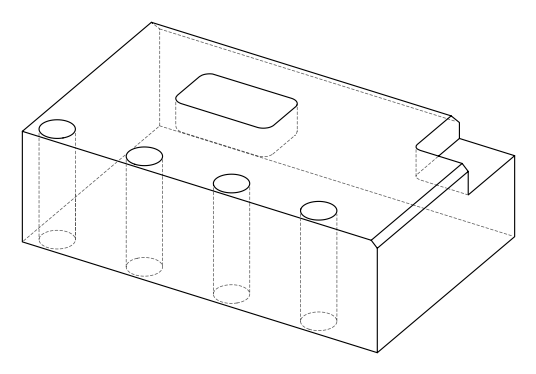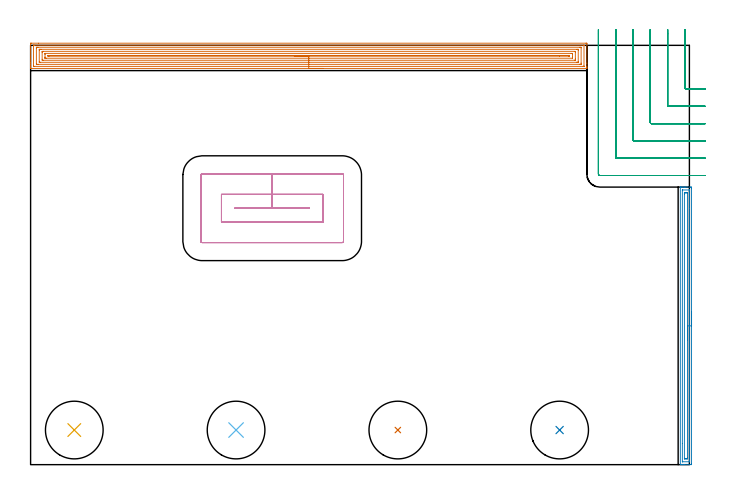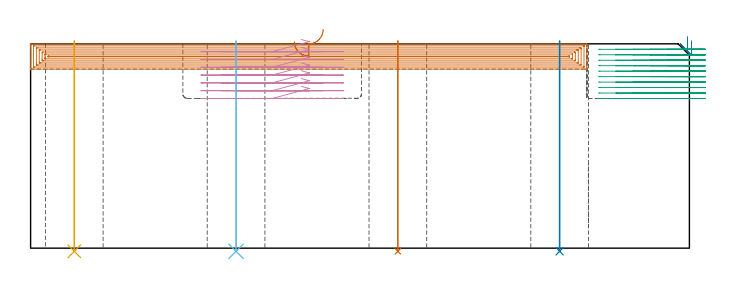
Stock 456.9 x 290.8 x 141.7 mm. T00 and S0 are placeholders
(PLAN: 8 operations, 3 tool changes, 53.7 min)
(1 AREA_MILL | FG_CHAMFER_SURFACE | UGT0205_001 | 21.82 min | 60240 mm3)
(2 AREA_MILL_1 | FG_CHAMFER_SURFACE_1 | UGT0205_001 | 4.83 min | 5998 mm3)
(3 MILL_CORNER_NOTCH_RECTANGULAR | CORNER_NOTCH_RECTANGULAR | NXT0201_012 | Follow Part, ap 4, ae 75% | 15.4 min | 262961 mm3)
(4 MILL_RECTANGULAR_POCKET | POCKET_RECTANGULAR_STRAIGHT | NXT0201_007 | Follow Part, ap 6.25, ae 75% | 9.32 min | 334667 mm3)
(5 INDEXABLE_INSERT_DRILL_THROUGH_HOLE_FROM_SOLID | STEP1HOLE | NXT0302_035 | 0.59 min | 177956 mm3)
(6 INDEXABLE_INSERT_DRILL_THROUGH_HOLE_FROM_SOLID_1 | STEP1HOLE_1 | NXT0302_035 | 0.59 min | 177973 mm3)
(7 INDEXABLE_INSERT_DRILL_THROUGH_HOLE_FROM_SOLID_2 | STEP1HOLE_2 | NXT0302_035 | 0.59 min | 177922 mm3)
(8 INDEXABLE_INSERT_DRILL_THROUGH_HOLE_FROM_SOLID_3 | STEP1HOLE_3 | NXT0302_035 | 0.59 min | 178013 mm3)
(TOOL UGT0205_001 | Chamfer Mill 20 x 3 x 45 deg. | D20 FL50 Z2)
(TOOL NXT0201_012 | ENDMILL 16mm [2P460-1600-NA 1630] | D16 FL38 Z6)
(TOOL NXT0201_007 | ENDMILL 25mm [R216.25-25050GCK54P 1620] | D25 R3 FL54 Z5)
(TOOL NXT0302_035 | Index. Insert Drill 40mm [880-D4000L40-05] | D40 PA176 FL200 Z2)
(OP 1 AREA_MILL)
G17 G21 G94 G90
T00 M6
G54
G17 G0 G90 X202.9 Y274.8 S1061 M3
G43 Z151.7 H0
G94 G1 X202.862 Z150.828 F250.
X202.748 Z149.963
X202.559 Z149.112
X202.297 Z148.28
X201.963 Z147.474
X201.56 Z146.7
X201.092 Z145.964
X200.56 Z145.272
X199.971 Z144.629
X199.328 Z144.04
X198.636 Z143.508
X197.9 Z143.04
X197.126 Z142.637
X196.32 Z142.303
X195.488 Z142.041
X194.636 Z141.852
X193.772 Z141.738
X192.9 Z141.7
X0.184
X0.01 Y274.802 Z141.689
X0.003 Y274.965 Z141.528
X0. Y275.134 Z141.365
Y275.363 Z141.137
Y276.085 Z140.41
Y277.324 Z139.173
Y278.72 Z137.776
Y291.893 Z124.604
X0.003 Y292.155 Z124.343
X0.01 Y292.292 Z124.206
X0.15 Y292.299 Z124.199
X0.631 Y292.3 Z124.2
X5.412
X385.169
X385.654 Y292.295 Z124.203
X385.79 Y292.292 Z124.206
X385.8 Y292.152 Z124.346
Y278.461 Z138.034
Y276.085 Z140.41
Y275.363 Z141.137
Y275.134 Z141.365
X385.797 Y274.965 Z141.528
X385.79 Y274.802 Z141.689
X385.616 Y274.8 Z141.7
X192.9
Y276.214 Z140.286
X2.42 Y276.215 Z140.285
X2.286 Y276.216 Z140.284
X2.055 Y276.221 Z140.279
X2.009 Y276.225 Z140.275
X2.005 Y276.257 Z140.243
X2.003 Y276.293 Z140.207
X2. Y276.496 Z140.004
X2.001 Y290.686 Z125.814
X2.003 Y290.796 Z125.704
X2.008 Y290.869 Z125.631
X2.012 Y290.88 Z125.62
X2.016 Y290.882 Z125.618
X2.038 Y290.884 Z125.616
X2.42 Y290.886 Z125.614
X2.551
X383.38 Y290.885 Z125.615
X383.514 Y290.884 Z125.616
X383.745 Y290.879 Z125.621
X383.791 Y290.875 Z125.625
X383.795 Y290.843 Z125.657
X383.797 Y290.807 Z125.693
X383.8 Y290.603 Z125.897
X383.799 Y276.414 Z140.086
X383.797 Y276.304 Z140.196
X383.792 Y276.231 Z140.269
X383.788 Y276.22 Z140.28
X383.784 Y276.218 Z140.282
X383.762 Y276.216 Z140.284
X383.38 Y276.214 Z140.286
X383.249
X192.9
Y277.628 Z138.872
X5.102 Y277.629 Z138.871
X4.421 Y277.632 Z138.868
X4.208 Y277.635 Z138.865
X4.01 Y277.644 Z138.856
X4.005 Y277.841 Z138.659
X4.001 Y278.044 Z138.456
X4. Y288.584 Z127.916
X4.005 Y289.259 Z127.241
X4.007 Y289.456 Z127.044
X4.208 Y289.464 Z127.036
X4.887 Y289.47 Z127.03
X5.102 Y289.471 Z127.029
X380.698
X381.379 Y289.468 Z127.032
X381.592 Y289.464 Z127.036
X381.79 Y289.456 Z127.044
X381.795 Y289.259 Z127.241
X381.799 Y289.055 Z127.445
X381.8 Y278.516 Z137.984
X381.795 Y277.841 Z138.659
X381.793 Y277.644 Z138.856
X381.592 Y277.635 Z138.865
X380.913 Y277.63 Z138.87
X380.698 Y277.629 Z138.871
X192.9 Y277.628 Z138.872
Y279.043 Z137.457
X6.891
X6.561 Y279.044 Z137.456
X6.15 Y279.048 Z137.452
X6.076 Y279.05 Z137.45
X6.01 Y279.058 Z137.442
X6.007 Y279.161 Z137.339
X6. Y279.594 Z136.906
Y287.499 Z129.001
X6.007 Y287.939 Z128.561
X6.01 Y288.042 Z128.458
X6.138 Y288.05 Z128.45
X6.329 Y288.054 Z128.446
X6.891 Y288.057 Z128.443
X7.22
X378.909
X379.239 Y288.056 Z128.444
X379.65 Y288.052 Z128.448
X379.725 Y288.05 Z128.45
X379.79 Y288.042 Z128.458
X379.793 Y287.939 Z128.561
X379.8 Y287.505 Z128.995
Y279.601 Z136.899
X379.793 Y279.161 Z137.339
X379.79 Y279.058 Z137.442
X379.662 Y279.05 Z137.45
X379.471 Y279.046 Z137.454
X378.909 Y279.043 Z137.457
X378.58
X192.9
Y280.457 Z136.043
X8.679 Y280.458 Z136.042
X8.01 Y280.476 Z136.024
X8.001 Y281.142 Z135.358
Y285.746 Z130.754
X8.004 Y286.409 Z130.091
X8.01 Y286.624 Z129.876
X8.66 Y286.643 Z129.857
X8.679
X377.121 Y286.642 Z129.858
X377.79 Y286.624 Z129.876
X377.799 Y285.958 Z130.542
Y281.354 Z135.146
X377.796 Y280.691 Z135.809
X377.79 Y280.476 Z136.024
X377.14 Y280.457 Z136.043
X377.121
X192.9
Y281.871 Z134.629
X10.835 Y281.872 Z134.628
X10.468 Y281.874 Z134.626
X10.1 Y281.878 Z134.622
X10.01 Y281.882 Z134.618
X10.006 Y281.957 Z134.543
X10.002 Y282.079 Z134.421
X10.001 Y282.233 Z134.267
X10. Y282.692 Z133.808
Y284.449 Z132.051
X10.001 Y284.867 Z131.633
X10.003 Y285.097 Z131.403
X10.007 Y285.211 Z131.289
X10.01 Y285.221 Z131.279
X10.017 Y285.224 Z131.276
X10.047 Y285.227 Z131.273
X10.1 Y285.228 Z131.272
X374.965
X375.332 Y285.226 Z131.274
X375.7 Y285.222 Z131.278
X375.79 Y285.218 Z131.282
X375.794 Y285.143 Z131.357
X375.798 Y285.021 Z131.479
X375.799 Y284.867 Z131.633
X375.8 Y284.408 Z132.092
Y282.651 Z133.849
X375.799 Y282.233 Z134.267
X375.797 Y282.003 Z134.497
X375.793 Y281.889 Z134.611
X375.79 Y281.879 Z134.621
X375.783 Y281.876 Z134.624
X375.753 Y281.873 Z134.627
X375.7 Y281.872 Z134.628
X192.9 Y281.871 Z134.629
Y283.285 Z133.215
X12.796
X12.257 Y283.286 Z133.214
X12.2 Y283.287 Z133.213
X12.044 Y283.292 Z133.208
X12.008 Y283.662 Z132.838
X12.002 Y283.74 Z132.76
X12.006 Y283.788 Z132.712
X12.009 Y283.806 Z132.694
X12.074 Y283.809 Z132.691
X12.257 Y283.813 Z132.687
X12.435 Y283.814 Z132.686
X373.366
X373.543 Y283.813 Z132.687
X373.726 Y283.809 Z132.691
X373.791 Y283.806 Z132.694
X373.794 Y283.788 Z132.712
X373.798 Y283.739 Z132.761
X373.793 Y283.424 Z133.076
X373.79 Y283.305 Z133.195
X373.543 Y283.292 Z133.208
X373.363 Y283.288 Z133.212
X373.188 Y283.286 Z133.214
X366.86 Y283.285 Z133.215
X192.9
X192.028 Z133.253
X191.164 Z133.367
X190.312 Z133.555
X189.48 Z133.818
X188.674 Z134.152
X187.9 Z134.554
X187.164 Z135.023
X186.472 Z135.554
X185.829 Z136.144
X185.24 Z136.787
X184.708 Z137.479
X184.24 Z138.215
X183.837 Z138.989
X183.503 Z139.795
X183.241 Z140.627
X183.052 Z141.478
X182.938 Z142.343
X182.9 Z143.215
G0 Z151.7
M5
M2
(OP 2 AREA_MILL_1)
G17 G21 G94 G90
T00 M6
G54
G17 G0 G90 X458.4 Y106.25 S1061 M3
G43 Z151.7 H0
Z143.9
G94 G1 Y106.212 Z143.028 F250.
Y106.098 Z142.164
Y105.909 Z141.312
Y105.647 Z140.48
Y105.313 Z139.674
Y104.91 Z138.9
Y104.442 Z138.164
Y103.91 Z137.472
Y103.321 Z136.829
Y102.678 Z136.24
Y101.986 Z135.709
Y101.25 Z135.24
Y100.476 Z134.837
Y99.67 Z134.503
Y98.838 Z134.241
Y97.986 Z134.052
Y97.122 Z133.938
Y96.25 Z133.9
X458.399 Y0.623 Z133.901
X458.397 Y0.228 Z133.902
X458.392 Y0.01 Z133.905
X458.009 Y0. Z134.289
X453.623 Z138.672
X453.091 Z139.205
X452.746 Z139.55
X452.214 Z140.082
X451.869 Z140.426
X450.908 Z141.391
X450.752 Y0.002 Z141.54
X450.602 Y0.01 Z141.688
X450.6 Y0.176 Z141.7
Y192.324
X450.602 Y192.49 Z141.688
X450.752 Y192.498 Z141.54
X450.909 Y192.5 Z141.391
X451.177 Z141.123
X451.869 Z140.426
X453.092 Z139.205
X453.623 Z138.672
X454.234 Z138.061
X457.743 Z134.554
X458.009 Y192.497 Z134.289
X458.392 Y192.49 Z133.905
X458.397 Y192.272 Z133.902
X458.399 Y191.877 Z133.901
X458.4 Y191.478 Z133.9
Y96.25
X456.986 Z135.314
X456.985 Y2.41 Z135.315
X456.981 Y2.039 Z135.319
X456.979 Y2.021 Z135.321
X456.968 Y2.01 Z135.332
X456.899 Y2.005 Z135.401
X456.791 Y2.001 Z135.509
X452.271 Y2. Z140.029
X452.084 Y2.003 Z140.216
X452.051 Y2.005 Z140.249
X452.021 Y2.01 Z140.279
X452.019 Y2.053 Z140.281
X452.015 Y2.261 Z140.285
X452.014 Y14.662 Z140.286
X452.015 Y190.09 Z140.285
X452.019 Y190.461 Z140.281
X452.021 Y190.479 Z140.279
X452.032 Y190.49 Z140.268
X452.101 Y190.495 Z140.199
X452.209 Y190.499 Z140.091
X456.729 Y190.5 Z135.571
X456.916 Y190.498 Z135.384
X456.949 Y190.495 Z135.351
X456.979 Y190.49 Z135.321
X456.981 Y190.447 Z135.319
X456.985 Y190.239 Z135.315
X456.986 Y177.708 Z135.314
Y96.25
X455.571 Z136.729
Y4.894
X455.567 Y4.198 Z136.733
X455.564 Y4.007 Z136.736
X455.377 Y4.004 Z136.923
X454.694 Y4. Z137.606
X454.5 Z137.8
X453.816 Y4.001 Z138.484
X453.623 Y4.004 Z138.677
X453.436 Y4.01 Z138.864
X453.431 Y4.198 Z138.869
X453.429 Y4.395 Z138.871
Y187.606
X453.433 Y188.302 Z138.867
X453.436 Y188.493 Z138.864
X453.623 Y188.496 Z138.677
X454.306 Y188.5 Z137.994
X454.5 Z137.8
X455.183 Y188.499 Z137.117
X455.377 Y188.496 Z136.923
X455.564 Y188.49 Z136.736
X455.569 Y188.302 Z136.731
X455.571 Y188.105 Z136.729
Y96.25
Y95.378 Z136.767
Y94.514 Z136.88
Y93.662 Z137.069
Y92.83 Z137.332
Y92.024 Z137.665
Y91.25 Z138.068
Y90.514 Z138.537
Y89.822 Z139.068
Y89.179 Z139.657
Y88.59 Z140.301
Y88.058 Z140.993
Y87.59 Z141.729
Y87.187 Z142.502
Y86.853 Z143.308
Y86.591 Z144.14
Y86.402 Z144.992
Y86.288 Z145.857
Y86.25 Z146.729
G0 Z151.7
M5
M2
(OP 3 MILL_CORNER_NOTCH_RECTANGULAR)
G17 G21 G94 G90
T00 M6
G54
G17 G0 G90 X453.787 Y301.8 S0 M3
G43 Z151.7 H1
Z137.91
G94 G1 X453.799 Y298.8 F250.
X453.8 Y298.546 F500.
Y261.294
G3 X454.594 Y260.5 R0.8
G1 X464.9
X467.9 F250.
G0 Z151.7
X441.783 Y301.8
Z137.91
G1 X441.799 Y298.8
X441.8 Y298.546 F500.
Y249.295
G3 X442.595 Y248.5 R0.8
G1 X464.9
X467.9 F250.
G0 Z151.7
X429.778 Y301.8
Z137.91
G1 X429.799 Y298.8
X429.8 Y298.546 F500.
Y237.295
G3 X430.595 Y236.5 R0.8
G1 X464.9
X467.9 F250.
G0 Z151.7
X417.767 Y301.8
Z137.91
G1 X417.799 Y298.8
G2 X417.8 Y298.546 R24. F500.
G1 Y225.295
G3 X418.595 Y224.5 R0.8
G1 X464.9
X467.9 F250.
G0 Z151.7
X405.734 Y301.799
Z137.91
G1 X405.797 Y298.8
G2 X405.8 Y298.546 R12. F500.
G1 Y213.296
G3 X406.596 Y212.5 R0.8
G1 X464.9
X467.9 F250.
G0 Z151.7
X393.8 Y301.546
Z137.91
G1 Y298.546
Y201.5 F500.
G3 X394.8 Y200.5 R1.
G1 X464.9
X467.9 F250.
G0 Z151.7
X453.787 Y301.8
Z134.12
G1 X453.799 Y298.8
X453.8 Y298.546 F500.
Y261.294
G3 X454.594 Y260.5 R0.8
G1 X464.9
X467.9 F250.
G0 Z151.7
X441.783 Y301.8
Z134.12
G1 X441.799 Y298.8
X441.8 Y298.546 F500.
Y249.295
G3 X442.595 Y248.5 R0.8
G1 X464.9
X467.9 F250.
G0 Z151.7
X429.778 Y301.8
Z134.12
G1 X429.799 Y298.8
X429.8 Y298.546 F500.
Y237.295
G3 X430.595 Y236.5 R0.8
G1 X464.9
X467.9 F250.
G0 Z151.7
X417.767 Y301.8
Z134.12
G1 X417.799 Y298.8
G2 X417.8 Y298.546 R24. F500.
G1 Y225.295
G3 X418.595 Y224.5 R0.8
G1 X464.9
X467.9 F250.
G0 Z151.7
X405.734 Y301.799
Z134.12
G1 X405.797 Y298.8
G2 X405.8 Y298.546 R12. F500.
G1 Y213.296
G3 X406.596 Y212.5 R0.8
G1 X464.9
X467.9 F250.
G0 Z151.7
X393.8 Y301.546
Z134.12
G1 Y298.546
Y201.5 F500.
G3 X394.8 Y200.5 R1.
G1 X464.9
X467.9 F250.
G0 Z151.7
X453.8 Y301.8
Z130.33
G1 Y298.8
Y261.294 F500.
G3 X454.594 Y260.5 R0.8
G1 X464.9
X467.9 F250.
G0 Z151.7
X441.8 Y301.8
Z130.33
G1 Y298.8
Y249.295 F500.
G3 X442.595 Y248.5 R0.8
G1 X464.9
X467.9 F250.
G0 Z151.7
X429.8 Y301.8
Z130.33
G1 Y298.8
Y237.295 F500.
G3 X430.595 Y236.5 R0.8
G1 X464.9
X467.9 F250.
G0 Z151.7
X417.8 Y301.8
Z130.33
G1 Y298.8
Y225.295 F500.
G3 X418.595 Y224.5 R0.8
G1 X464.9
X467.9 F250.
G0 Z151.7
X405.8 Y301.8
Z130.33
G1 Y298.8
Y213.296 F500.
G3 X406.596 Y212.5 R0.8
G1 X464.9
X467.9 F250.
G0 Z151.7
X393.8 Y301.8
Z130.33
G1 Y298.8
Y201.5 F500.
G3 X394.8 Y200.5 R1.
G1 X464.9
X467.9 F250.
G0 Z151.7
X453.8 Y301.8
Z126.54
G1 Y298.8
Y261.294 F500.
G3 X454.594 Y260.5 R0.8
G1 X464.9
X467.9 F250.
G0 Z151.7
X441.8 Y301.8
Z126.54
G1 Y298.8
Y249.295 F500.
G3 X442.595 Y248.5 R0.8
G1 X464.9
X467.9 F250.
G0 Z151.7
X429.8 Y301.8
Z126.54
G1 Y298.8
Y237.295 F500.
G3 X430.595 Y236.5 R0.8
G1 X464.9
X467.9 F250.
G0 Z151.7
X417.8 Y301.8
Z126.54
G1 Y298.8
Y225.295 F500.
G3 X418.595 Y224.5 R0.8
G1 X464.9
X467.9 F250.
G0 Z151.7
X405.8 Y301.8
Z126.54
G1 Y298.8
Y213.296 F500.
G3 X406.596 Y212.5 R0.8
G1 X464.9
X467.9 F250.
G0 Z151.7
X393.8 Y301.8
Z126.54
G1 Y298.8
Y201.5 F500.
G3 X394.8 Y200.5 R1.
G1 X464.9
X467.9 F250.
G0 Z151.7
X453.8 Y301.8
Z122.75
G1 Y298.8
Y261.294 F500.
G3 X454.594 Y260.5 R0.8
G1 X464.9
X467.9 F250.
G0 Z151.7
X441.8 Y301.8
Z122.75
G1 Y298.8
Y249.295 F500.
G3 X442.595 Y248.5 R0.8
G1 X464.9
X467.9 F250.
G0 Z151.7
X429.8 Y301.8
Z122.75
G1 Y298.8
Y237.295 F500.
G3 X430.595 Y236.5 R0.8
G1 X464.9
X467.9 F250.
G0 Z151.7
X417.8 Y301.8
Z122.75
G1 Y298.8
Y225.295 F500.
G3 X418.595 Y224.5 R0.8
G1 X464.9
X467.9 F250.
G0 Z151.7
X405.8 Y301.8
Z122.75
G1 Y298.8
Y213.296 F500.
G3 X406.596 Y212.5 R0.8
G1 X464.9
X467.9 F250.
G0 Z151.7
X393.8 Y301.8
Z122.75
G1 Y298.8
Y201.5 F500.
G3 X394.8 Y200.5 R1.
G1 X464.9
X467.9 F250.
G0 Z151.7
X453.8 Y301.8
Z118.96
G1 Y298.8
Y261.294 F500.
G3 X454.594 Y260.5 R0.8
G1 X464.9
X467.9 F250.
G0 Z151.7
X441.8 Y301.8
Z118.96
G1 Y298.8
Y249.295 F500.
G3 X442.595 Y248.5 R0.8
G1 X464.9
X467.9 F250.
G0 Z151.7
X429.8 Y301.8
Z118.96
G1 Y298.8
Y237.295 F500.
G3 X430.595 Y236.5 R0.8
G1 X464.9
X467.9 F250.
G0 Z151.7
X417.8 Y301.8
Z118.96
G1 Y298.8
Y225.295 F500.
G3 X418.595 Y224.5 R0.8
G1 X464.9
X467.9 F250.
G0 Z151.7
X405.8 Y301.8
Z118.96
G1 Y298.8
Y213.296 F500.
G3 X406.596 Y212.5 R0.8
G1 X464.9
X467.9 F250.
G0 Z151.7
X393.8 Y301.8
Z118.96
G1 Y298.8
Y201.5 F500.
G3 X394.8 Y200.5 R1.
G1 X464.9
X467.9 F250.
G0 Z151.7
X453.8 Y301.8
Z115.17
G1 Y298.8
Y261.294 F500.
G3 X454.594 Y260.5 R0.8
G1 X464.9
X467.9 F250.
G0 Z151.7
X441.8 Y301.8
Z115.17
G1 Y298.8
Y249.295 F500.
G3 X442.595 Y248.5 R0.8
G1 X464.9
X467.9 F250.
G0 Z151.7
X429.8 Y301.8
Z115.17
G1 Y298.8
Y237.295 F500.
G3 X430.595 Y236.5 R0.8
G1 X464.9
X467.9 F250.
G0 Z151.7
X417.8 Y301.8
Z115.17
G1 Y298.8
Y225.295 F500.
G3 X418.595 Y224.5 R0.8
G1 X464.9
X467.9 F250.
G0 Z151.7
X405.8 Y301.8
Z115.17
G1 Y298.8
Y213.296 F500.
G3 X406.596 Y212.5 R0.8
G1 X464.9
X467.9 F250.
G0 Z151.7
X393.8 Y301.8
Z115.17
G1 Y298.8
Y201.5 F500.
G3 X394.8 Y200.5 R1.
G1 X464.9
X467.9 F250.
G0 Z151.7
X453.8 Y301.8
Z111.38
G1 Y298.8
Y261.294 F500.
G3 X454.594 Y260.5 R0.8
G1 X464.9
X467.9 F250.
G0 Z151.7
X441.8 Y301.8
Z111.38
G1 Y298.8
Y249.295 F500.
G3 X442.595 Y248.5 R0.8
G1 X464.9
X467.9 F250.
G0 Z151.7
X429.8 Y301.8
Z111.38
G1 Y298.8
Y237.295 F500.
G3 X430.595 Y236.5 R0.8
G1 X464.9
X467.9 F250.
G0 Z151.7
X417.8 Y301.8
Z111.38
G1 Y298.8
Y225.295 F500.
G3 X418.595 Y224.5 R0.8
G1 X464.9
X467.9 F250.
G0 Z151.7
X405.8 Y301.8
Z111.38
G1 Y298.8
Y213.296 F500.
G3 X406.596 Y212.5 R0.8
G1 X464.9
X467.9 F250.
G0 Z151.7
X393.8 Y301.8
Z111.38
G1 Y298.8
Y201.5 F500.
G3 X394.8 Y200.5 R1.
G1 X464.9
X467.9 F250.
G0 Z151.7
X453.8 Y301.8
Z107.59
G1 Y298.8
Y261.294 F500.
G3 X454.594 Y260.5 R0.8
G1 X464.9
X467.9 F250.
G0 Z151.7
X441.8 Y301.8
Z107.59
G1 Y298.8
Y249.295 F500.
G3 X442.595 Y248.5 R0.8
G1 X464.9
X467.9 F250.
G0 Z151.7
X429.8 Y301.8
Z107.59
G1 Y298.8
Y237.295 F500.
G3 X430.595 Y236.5 R0.8
G1 X464.9
X467.9 F250.
G0 Z151.7
X417.8 Y301.8
Z107.59
G1 Y298.8
Y225.295 F500.
G3 X418.595 Y224.5 R0.8
G1 X464.9
X467.9 F250.
G0 Z151.7
X405.8 Y301.8
Z107.59
G1 Y298.8
Y213.296 F500.
G3 X406.596 Y212.5 R0.8
G1 X464.9
X467.9 F250.
G0 Z151.7
X393.8 Y301.8
Z107.59
G1 Y298.8
Y201.5 F500.
G3 X394.8 Y200.5 R1.
G1 X464.9
X467.9 F250.
G0 Z151.7
X453.8 Y301.8
Z103.8
G1 Y298.8
Y261.294 F500.
G3 X454.594 Y260.5 R0.8
G1 X464.9
X467.9 F250.
G0 Z151.7
X441.8 Y301.8
Z103.8
G1 Y298.8
Y249.295 F500.
G3 X442.595 Y248.5 R0.8
G1 X464.9
X467.9 F250.
G0 Z151.7
X429.8 Y301.8
Z103.8
G1 Y298.8
Y237.295 F500.
G3 X430.595 Y236.5 R0.8
G1 X464.9
X467.9 F250.
G0 Z151.7
X417.8 Y301.8
Z103.8
G1 Y298.8
Y225.295 F500.
G3 X418.595 Y224.5 R0.8
G1 X464.9
X467.9 F250.
G0 Z151.7
X405.8 Y301.8
Z103.8
G1 Y298.8
Y213.296 F500.
G3 X406.596 Y212.5 R0.8
G1 X464.9
X467.9 F250.
G0 Z151.7
X393.8 Y301.8
Z103.8
G1 Y298.8
Y201.5 F500.
G3 X394.8 Y200.5 R1.
G1 X464.9
X467.9 F250.
G0 Z151.7
M5
M2
(OP 4 MILL_RECTANGULAR_POCKET)
G17 G21 G94 G90
T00 M6
G54
G17 G0 G90 X187.748 Y177.75 S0 M3
G43 Z151.7 H1
Z144.7
G94 G1 X193.25 Z143.226 F250.
Y177.95 Z143.172
X167.55 Z136.286
X141.85 F500.
Y177.75
X193.25
Y177.95
X167.55
Y187.45
X132.35
Y168.25
X202.75
Y187.45
X167.55
Y201.7
X119.
G3 X118.1 Y200.8 R0.9
G1 Y154.9
G3 X119. Y154. R0.9
G1 X216.1
G3 X217. Y154.9 R0.9
G1 Y200.8
G3 X216.1 Y201.7 R0.9
G1 X167.55
X166.55
G0 X187.748 Y177.75 Z139.286
G1 X193.25 Z137.811 F250.
Y177.95 Z137.758
X167.55 Z130.871
X141.85 F500.
Y177.75
X193.25
Y177.95
X167.55
Y187.45
X132.35
Y168.25
X202.75
Y187.45
X167.55
Y201.7
X119.
G3 X118.1 Y200.8 R0.9
G1 Y154.9
G3 X119. Y154. R0.9
G1 X216.1
G3 X217. Y154.9 R0.9
G1 Y200.8
G3 X216.1 Y201.7 R0.9
G1 X167.55
X166.55
G0 X187.748 Y177.75 Z133.871
G1 X193.25 Z132.397 F250.
Y177.95 Z132.343
X167.55 Z125.457
X141.85 F500.
Y177.75
X193.25
Y177.95
X167.55
Y187.45
X132.35
Y168.25
X202.75
Y187.45
X167.55
Y201.7
X119.
G3 X118.1 Y200.8 R0.9
G1 Y154.9
G3 X119. Y154. R0.9
G1 X216.1
G3 X217. Y154.9 R0.9
G1 Y200.8
G3 X216.1 Y201.7 R0.9
G1 X167.55
X166.55
G0 X187.748 Y177.75 Z128.457
G1 X193.25 Z126.983 F250.
Y177.95 Z126.929
X167.55 Z120.043
X141.85 F500.
Y177.75
X193.25
Y177.95
X167.55
Y187.45
X132.35
Y168.25
X202.75
Y187.45
X167.55
Y201.7
X119.
G3 X118.1 Y200.8 R0.9
G1 Y154.9
G3 X119. Y154. R0.9
G1 X216.1
G3 X217. Y154.9 R0.9
G1 Y200.8
G3 X216.1 Y201.7 R0.9
G1 X167.55
X166.55
G0 X187.748 Y177.75 Z123.043
G1 X193.25 Z121.568 F250.
Y177.95 Z121.515
X167.55 Z114.629
X141.85 F500.
Y177.75
X193.25
Y177.95
X167.55
Y187.45
X132.35
Y168.25
X202.75
Y187.45
X167.55
Y201.7
X119.
G3 X118.1 Y200.8 R0.9
G1 Y154.9
G3 X119. Y154. R0.9
G1 X216.1
G3 X217. Y154.9 R0.9
G1 Y200.8
G3 X216.1 Y201.7 R0.9
G1 X167.55
X166.55
G0 X187.748 Y177.75 Z117.629
G1 X193.25 Z116.154 F250.
Y177.95 Z116.101
X167.55 Z109.214
X141.85 F500.
Y177.75
X193.25
Y177.95
X167.55
Y187.45
X132.35
Y168.25
X202.75
Y187.45
X167.55
Y201.7
X119.
G3 X118.1 Y200.8 R0.9
G1 Y154.9
G3 X119. Y154. R0.9
G1 X216.1
G3 X217. Y154.9 R0.9
G1 Y200.8
G3 X216.1 Y201.7 R0.9
G1 X167.55
X166.55
G0 X187.748 Y177.75 Z112.214
G1 X193.25 Z110.74 F250.
Y177.95 Z110.686
X167.55 Z103.8
X141.85 F500.
Y177.75
X193.25
Y177.95
X167.55
Y187.45
X132.35
Y168.25
X202.75
Y187.45
X167.55
Y201.7
X119.
G3 X118.1 Y200.8 R0.9
G1 Y154.9
G3 X119. Y154. R0.9
G1 X216.1
G3 X217. Y154.9 R0.9
G1 Y200.8
G3 X216.1 Y201.7 R0.9
G1 X167.55
X166.55
G0 Z151.7
M5
M2
(OP 5 INDEXABLE_INSERT_DRILL_THROUGH_HOLE_FROM_SOLID)
G17 G21 G94 G90
T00 M6
G54
G17 G0 G90 X30.3 Y24. S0 M3
G43 Z151.7 H1
G94 G81 G98 Z-2.198 F250. R143.7
G80
M5
M2
(OP 6 INDEXABLE_INSERT_DRILL_THROUGH_HOLE_FROM_SOLID_1)
G17 G21 G94 G90
T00 M6
G54
G17 G0 G90 X142.5 Y24. S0 M3
G43 Z151.7 H1
G94 G81 G98 Z-2.198 F250. R143.7
G80
M5
M2
(OP 7 INDEXABLE_INSERT_DRILL_THROUGH_HOLE_FROM_SOLID_2)
G17 G21 G94 G90
T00 M6
G54
G17 G0 G90 X254.7 Y24. S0 M3
G43 Z151.7 H1
G94 G81 G98 Z-2.198 F250. R143.7
G80
M5
M2
(OP 8 INDEXABLE_INSERT_DRILL_THROUGH_HOLE_FROM_SOLID_3)
G17 G21 G94 G90
T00 M6
G54
G17 G0 G90 X366.9 Y24. S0 M3
G43 Z151.7 H1
G94 G81 G98 Z-2.198 F250. R143.7
G80
M5
M2
